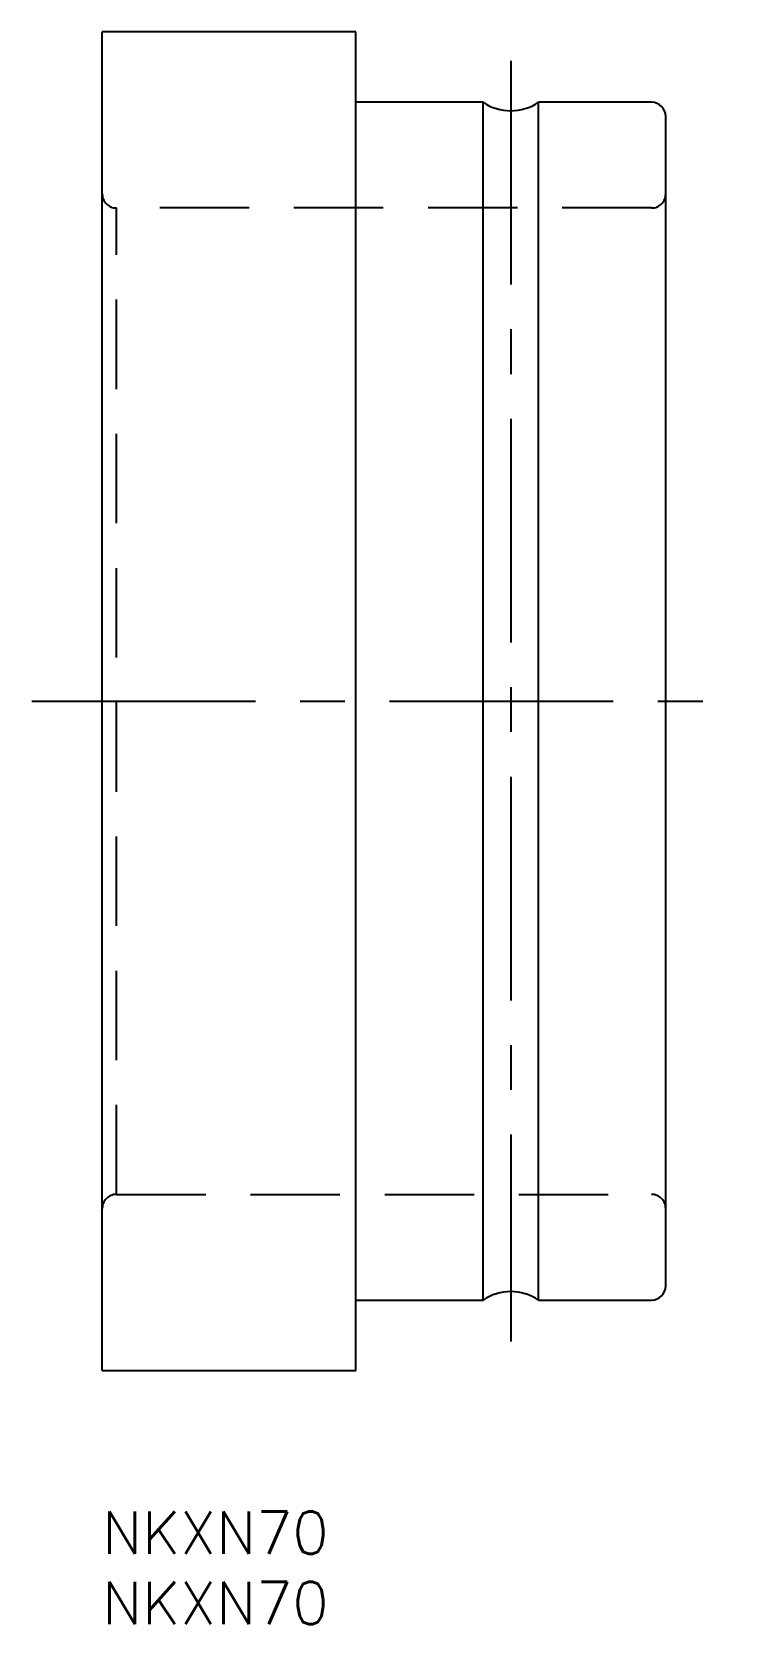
# Model space of a CAD drawing. Extents: x -5 to 45, y -8 to 105.
import ezdxf

# ---------------------------------------------------------------- set-up
doc = ezdxf.new("R2010")
doc.units = 0
doc.header["$LTSCALE"] = 0.5
doc.linetypes.add('CENTER', pattern=[50.8, 31.75, -6.35, 6.35, -6.35])
doc.linetypes.add('DASHED', pattern=[19.05, 12.7, -6.35])
for name, color, linetype in [('MSM_CENTER', 1, 'CENTER'), ('MSM_CONTINUOUS', 7, 'CONTINUOUS'), ('MSM_DASHED', 4, 'DASHED'), ('MSM_PART_NUMBER', 7, 'CONTINUOUS')]:
    doc.layers.add(name, color=color, linetype=linetype)
doc.styles.get("Standard").update_dxf_attribs({"font": 'txt.shx', "height": 3, "bigfont": 'bigfont.shx'})

msp = doc.modelspace()

# ---------------------------------------------------------------- linework, layer by layer
at = {"layer": 'MSM_CENTER'}
for p, q in [((29, 102.94), (29, 12.06)), ((-5, 57.5), (45, 57.5))]:
    msp.add_line(p, q, dxfattribs=at)
at = {"layer": 'MSM_CONTINUOUS'}
for p, q in [((18, 105), (0, 105)), ((0, 10), (0, 105)), ((18, 10), (18, 105)), ((27.03, 100), (18, 100)), ((27.03, 15), (27.03, 100)), ((39, 100), (30.97, 100)), ((30.97, 15), (30.97, 100)), ((40, 16), (40, 99)), ((18, 15), (27.03, 15)), ((30.97, 15), (39, 15)), ((0, 10), (18, 10))]:
    msp.add_line(p, q, dxfattribs=at)
for centre, radius, start, end in [((29, 102.94), 3.54, 236.151, 303.849), ((39, 99), 1, 360, 90), ((39, 16), 1, 270, 0), ((29, 12.06), 3.54, 56.151, 123.849)]:
    msp.add_arc(centre, radius, start, end, dxfattribs=at)
at = {"layer": 'MSM_DASHED'}
for p, q in [((1, 22.5), (1, 92.5)), ((39, 92.5), (1, 92.5)), ((1, 22.5), (39, 22.5))]:
    msp.add_line(p, q, dxfattribs=at)
for centre, start, end in [((1, 93.5), 180, 270), ((39, 93.5), 270, 0), ((1, 21.5), 90, 180), ((39, 21.5), 360, 90)]:
    msp.add_arc(centre, 1, start, end, dxfattribs=at)

# ---------------------------------------------------------------- texts
at = {"layer": 'MSM_PART_NUMBER'}
for p in [(0, -3), (0, -8)]:
    msp.add_text('NKXN70', height=3, dxfattribs=at).set_placement(p)

doc.saveas('drawing.dxf')
